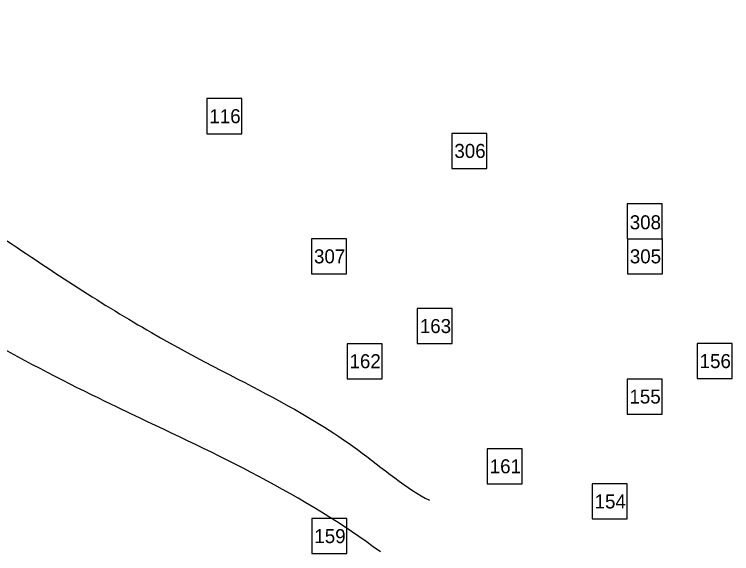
# Model space of a CAD drawing. Extents: x 99000 to 99350, y 90920 to 91217.
# Drawn here: x 99147.5 to 99249.9, y 91140 to 91217 of the extents above; entities that cross this region are included whole.
import ezdxf

# ---------------------------------------------------------------- set-up
doc = ezdxf.new("R2010")
doc.units = 0
for name, color, linetype in [('Current Roads', 7, 'Continuous'), ('Quadrat Lines', 7, 'Continuous'), ('Quadrat Numbers', 7, 'Continuous')]:
    doc.layers.add(name, color=color, linetype=linetype)

msp = doc.modelspace()

# ---------------------------------------------------------------- linework, layer by layer
at = {"layer": 'Current Roads'}
for points in [[(99102.36, 91217), (99109.07, 91211.54), (99123.03, 91200.77), (99146.18, 91184.73), (99167.18, 91170.91), (99180.71, 91164.33), (99185.2, 91161.88)], [(99164.21, 91159.93), (99160.94, 91161.49), (99148.36, 91167.57), (99133.55, 91176.58), (99121.66, 91191.82), (99110.25, 91198.65), (99102.02, 91204.9), (99098.64, 91207.61)], [(99185.2, 91161.88), (99189.34, 91159.62), (99196.51, 91155.32), (99203.64, 91149.15), (99206.75, 91147.64)], [(99199.76, 91140.26), (99194.38, 91144.25), (99182.49, 91151.4), (99170.31, 91157.02), (99164.21, 91159.93)]]:
    msp.add_open_spline(points, degree=3, dxfattribs=at)
at = {"layer": 'Quadrat Lines'}
for points in [[(99174.98, 91199.96), (99179.98, 91199.96), (99179.98, 91204.96), (99174.98, 91204.96)], [(99209.97, 91195), (99214.97, 91195), (99214.97, 91200), (99209.97, 91200)], [(99235.01, 91184.95), (99240.01, 91184.95), (99240.01, 91189.95), (99235.01, 91189.95)], [(99189.93, 91179.95), (99194.93, 91179.95), (99194.93, 91184.95), (99189.93, 91184.95)], [(99205.03, 91170), (99210.03, 91170), (99210.03, 91175), (99205.03, 91175)], [(99195, 91164.98), (99200, 91164.98), (99200, 91169.98), (99195, 91169.98)], [(99244.98, 91165), (99249.98, 91165), (99249.98, 91170), (99244.98, 91170)], [(99234.97, 91159.94), (99239.97, 91159.94), (99239.97, 91164.94), (99234.97, 91164.94)], [(99215.02, 91149.98), (99220.02, 91149.98), (99220.02, 91154.98), (99215.02, 91154.98)], [(99229.99, 91144.96), (99234.99, 91144.96), (99234.99, 91149.96), (99229.99, 91149.96)], [(99189.98, 91140.01), (99194.98, 91140.01), (99194.98, 91145.01), (99189.98, 91145.01)]]:
    msp.add_lwpolyline(points, close=True, dxfattribs=at)
msp.add_lwpolyline([(99235.02, 91184.95), (99235.02, 91179.95), (99240.02, 91179.95), (99240.02, 91184.95)], dxfattribs=at)

# ---------------------------------------------------------------- texts
at = {"layer": 'Quadrat Numbers'}
for s, p in [('116', (99175.34, 91201.46)), ('306', (99210.32, 91196.5)), ('308', (99235.36, 91186.31)), ('307', (99190.28, 91181.45)), ('305', (99235.37, 91181.45)), ('163', (99205.39, 91171.5)), ('162', (99195.35, 91166.48)), ('156', (99245.34, 91166.5)), ('155', (99235.32, 91161.44)), ('161', (99215.37, 91151.48)), ('154', (99230.34, 91146.46)), ('159', (99190.33, 91141.51))]:
    msp.add_text(s, height=2, dxfattribs=at).set_placement(p)

doc.saveas('drawing.dxf')
